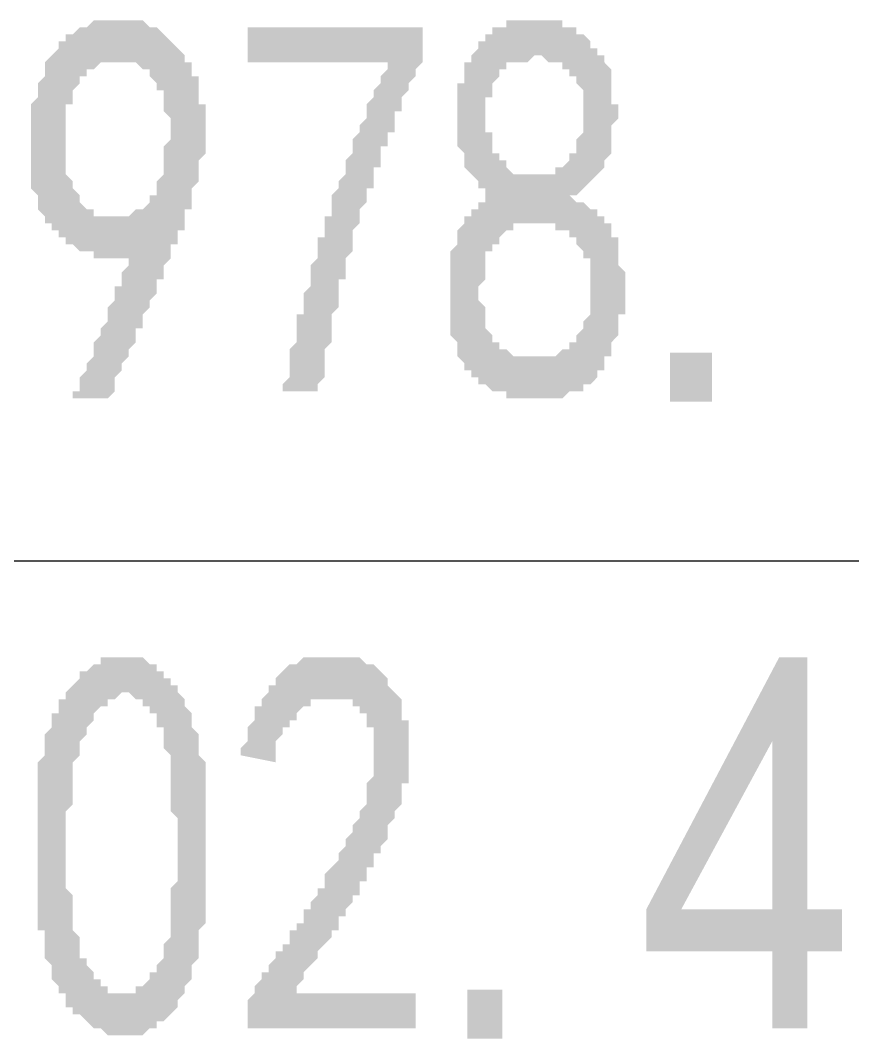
# Model space of a CAD drawing. Header units: millimetres. Extents: x 6156 to 7119, y 3162 to 3647.
# Drawn here: x 7019.28 to 7026.84, y 3537.72 to 3546.96 of the extents above; entities that cross this region are included whole.
import ezdxf

# ---------------------------------------------------------------- set-up
doc = ezdxf.new("R2010")
doc.units = ezdxf.units.MM
doc.layers.add('图层1', color=7, linetype='Continuous')

msp = doc.modelspace()

# ---------------------------------------------------------------- hatches: boundary and pattern name
at = {"layer": '图层1', "transparency": 33554559}
h = msp.add_hatch(color=256, dxfattribs=at)
h.paths.add_polyline_path([(7019.7595, 3543.5314), (7019.7595, 3543.5949), (7019.823, 3543.5949), (7019.823, 3543.6584), (7019.823, 3543.7219), (7019.8865, 3543.7854), (7019.8865, 3543.7854), (7019.8865, 3543.8489), (7019.95, 3543.9124), (7019.95, 3543.9759), (7019.95, 3543.9759), (7019.95, 3544.0393), (7020.0135, 3544.1028), (7020.0135, 3544.1028), (7020.0135, 3544.1663), (7020.077, 3544.2298), (7020.077, 3544.2933), (7020.077, 3544.2933), (7020.077, 3544.3568), (7020.1405, 3544.4203), (7020.1405, 3544.4203), (7020.1405, 3544.4838), (7020.1405, 3544.5473), (7020.204, 3544.5473), (7020.204, 3544.6108), (7020.204, 3544.6743), (7020.204, 3544.6743), (7020.2675, 3544.7378), (7020.2675, 3544.7378), (7020.2675, 3544.8013), (7020.2675, 3544.8648), (7020.2675, 3544.8013), (7020.204, 3544.8013), (7020.1405, 3544.8013), (7020.1405, 3544.8013), (7020.077, 3544.8013), (7020.077, 3544.8013), (7020.0135, 3544.8013), (7019.95, 3544.8013), (7019.95, 3544.8648), (7019.8865, 3544.8648), (7019.8865, 3544.8648), (7019.823, 3544.8648), (7019.823, 3544.8648), (7019.7595, 3544.9283), (7019.7595, 3544.9283), (7019.696, 3544.9283), (7019.696, 3544.9918), (7019.696, 3544.9918), (7019.6325, 3544.9918), (7019.6325, 3545.0553), (7019.569, 3545.0553), (7019.569, 3545.1188), (7019.5056, 3545.1188), (7019.5056, 3545.1823), (7019.5056, 3545.1823), (7019.4421, 3545.2458), (7019.4421, 3545.3093), (7019.4421, 3545.3093), (7019.4421, 3545.3728), (7019.3786, 3545.4363), (7019.3786, 3545.4363), (7019.3786, 3545.4998), (7019.3786, 3545.4998), (7019.3786, 3545.5633), (7019.3786, 3545.6267), (7019.3786, 3545.6902), (7019.3786, 3545.7537), (7019.3786, 3545.8172), (7019.3786, 3545.8172), (7019.3786, 3545.8807), (7019.3786, 3545.9442), (7019.3786, 3546.0077), (7019.3786, 3546.0077), (7019.3786, 3546.0712), (7019.3786, 3546.1347), (7019.3786, 3546.1982), (7019.3786, 3546.1982), (7019.3786, 3546.1982), (7019.4421, 3546.2617), (7019.4421, 3546.3252), (7019.4421, 3546.3887), (7019.4421, 3546.3887), (7019.5056, 3546.4522), (7019.5056, 3546.5157), (7019.5056, 3546.5157), (7019.5056, 3546.5792), (7019.569, 3546.6427), (7019.569, 3546.6427), (7019.6325, 3546.7062), (7019.6325, 3546.7062), (7019.6325, 3546.7697), (7019.696, 3546.7697), (7019.696, 3546.8332), (7019.7595, 3546.8332), (7019.7595, 3546.8332), (7019.823, 3546.8967), (7019.823, 3546.8967), (7019.8865, 3546.8967), (7019.8865, 3546.8967), (7019.95, 3546.9602), (7020.0135, 3546.9602), (7020.0135, 3546.9602), (7020.077, 3546.9602), (7020.077, 3546.9602), (7020.1405, 3546.9602), (7020.1405, 3546.9602), (7020.204, 3546.9602), (7020.204, 3546.9602), (7020.2675, 3546.9602), (7020.331, 3546.9602), (7020.331, 3546.9602), (7020.3945, 3546.9602), (7020.3945, 3546.9602), (7020.458, 3546.8967), (7020.458, 3546.8967), (7020.5215, 3546.8967), (7020.5215, 3546.8967), (7020.585, 3546.8332), (7020.585, 3546.8332), (7020.6485, 3546.7697), (7020.6485, 3546.7697), (7020.712, 3546.7062), (7020.712, 3546.7062), (7020.7755, 3546.6427), (7020.7755, 3546.6427), (7020.7755, 3546.5792), (7020.839, 3546.5792), (7020.839, 3546.5157), (7020.839, 3546.4522), (7020.9025, 3546.4522), (7020.9025, 3546.3887), (7020.9025, 3546.3252), (7020.9025, 3546.3252), (7020.9025, 3546.2617), (7020.9025, 3546.1982), (7020.966, 3546.1982), (7020.966, 3546.1347), (7020.966, 3546.0712), (7020.966, 3546.0077), (7020.966, 3545.9442), (7020.966, 3545.9442), (7020.966, 3545.8807), (7020.966, 3545.8172), (7020.966, 3545.8172), (7020.966, 3545.7537), (7020.9025, 3545.6902), (7020.9025, 3545.6902), (7020.9025, 3545.6267), (7020.9025, 3545.5633), (7020.9025, 3545.4998), (7020.9025, 3545.4998), (7020.839, 3545.4363), (7020.839, 3545.3728), (7020.839, 3545.3093), (7020.839, 3545.2458), (7020.7755, 3545.2458), (7020.7755, 3545.1823), (7020.7755, 3545.1823), (7020.7755, 3545.1823), (7020.7755, 3545.1188), (7020.7755, 3545.1188), (7020.7755, 3545.0553), (7020.712, 3545.0553), (7020.712, 3545.0553), (7020.712, 3544.9918), (7020.712, 3544.9918), (7020.712, 3544.9283), (7020.6485, 3544.9283), (7020.6485, 3544.8648), (7020.6485, 3544.8013), (7020.6485, 3544.8013), (7020.585, 3544.7378), (7020.585, 3544.7378), (7020.585, 3544.6743), (7020.585, 3544.6108), (7020.5215, 3544.6108), (7020.5215, 3544.5473), (7020.5215, 3544.4838), (7020.458, 3544.4203), (7020.458, 3544.4203), (7020.458, 3544.3568), (7020.3945, 3544.2933), (7020.3945, 3544.2298), (7020.3945, 3544.1663), (7020.331, 3544.1663), (7020.331, 3544.1028), (7020.331, 3544.0393), (7020.2675, 3543.9759), (7020.2675, 3543.9124), (7020.204, 3543.8489), (7020.204, 3543.7854), (7020.1405, 3543.7219), (7020.1405, 3543.6584), (7020.1405, 3543.5949), (7020.077, 3543.5314), (7020.077, 3543.5314)], flags=0)
h.paths.add_polyline_path([(7019.696, 3545.7537), (7019.696, 3545.6902), (7019.696, 3545.6267), (7019.696, 3545.5633), (7019.696, 3545.5633), (7019.7595, 3545.4998), (7019.7595, 3545.4363), (7019.7595, 3545.4363), (7019.823, 3545.3728), (7019.823, 3545.3093), (7019.823, 3545.3093), (7019.8865, 3545.2458), (7019.8865, 3545.2458), (7019.95, 3545.2458), (7019.95, 3545.1823), (7020.0135, 3545.1823), (7020.0135, 3545.1823), (7020.077, 3545.1823), (7020.077, 3545.1823), (7020.1405, 3545.1823), (7020.1405, 3545.1823), (7020.204, 3545.1823), (7020.204, 3545.1823), (7020.2675, 3545.1823), (7020.2675, 3545.1823), (7020.331, 3545.2458), (7020.331, 3545.2458), (7020.3945, 3545.2458), (7020.3945, 3545.2458), (7020.458, 3545.3093), (7020.458, 3545.3093), (7020.458, 3545.3728), (7020.5215, 3545.3728), (7020.5215, 3545.4363), (7020.5215, 3545.4998), (7020.585, 3545.5633), (7020.585, 3545.5633), (7020.585, 3545.6267), (7020.585, 3545.6902), (7020.585, 3545.6902), (7020.585, 3545.7537), (7020.585, 3545.8172), (7020.6485, 3545.8807), (7020.6485, 3545.9442), (7020.6485, 3545.9442), (7020.6485, 3546.0077), (7020.6485, 3546.0712), (7020.585, 3546.1347), (7020.585, 3546.1347), (7020.585, 3546.1982), (7020.585, 3546.1982), (7020.585, 3546.2617), (7020.585, 3546.3252), (7020.5215, 3546.3252), (7020.5215, 3546.3887), (7020.5215, 3546.3887), (7020.458, 3546.4522), (7020.458, 3546.4522), (7020.458, 3546.5157), (7020.3945, 3546.5157), (7020.3945, 3546.5157), (7020.331, 3546.5792), (7020.2675, 3546.5792), (7020.2675, 3546.5792), (7020.204, 3546.5792), (7020.204, 3546.5792), (7020.204, 3546.5792), (7020.1405, 3546.5792), (7020.1405, 3546.5792), (7020.077, 3546.5792), (7020.077, 3546.5792), (7020.0135, 3546.5792), (7019.95, 3546.5157), (7019.95, 3546.5157), (7019.95, 3546.5157), (7019.8865, 3546.5157), (7019.8865, 3546.4522), (7019.823, 3546.4522), (7019.823, 3546.3887), (7019.823, 3546.3887), (7019.7595, 3546.3252), (7019.7595, 3546.2617), (7019.7595, 3546.1982), (7019.7595, 3546.1982), (7019.696, 3546.1982), (7019.696, 3546.1347), (7019.696, 3546.0712), (7019.696, 3546.0077), (7019.696, 3546.0077), (7019.696, 3545.9442), (7019.696, 3545.8807), (7019.696, 3545.8172), (7019.696, 3545.8172), (7019.696, 3545.7537), (7019.696, 3545.7537)], flags=0)
h = msp.add_hatch(color=256, dxfattribs=at)
h.paths.add_polyline_path([(7023.1885, 3544.5474), (7023.1885, 3544.6109), (7023.1885, 3544.6109), (7023.1885, 3544.6744), (7023.1885, 3544.7379), (7023.1885, 3544.8014), (7023.1885, 3544.8649), (7023.1885, 3544.8649), (7023.2519, 3544.9284), (7023.2519, 3544.9919), (7023.2519, 3544.9919), (7023.2519, 3545.0554), (7023.3154, 3545.1189), (7023.3154, 3545.1189), (7023.3154, 3545.1824), (7023.3789, 3545.1824), (7023.3789, 3545.2459), (7023.4424, 3545.2459), (7023.4424, 3545.3094), (7023.5059, 3545.3094), (7023.5059, 3545.3729), (7023.5694, 3545.3729), (7023.5059, 3545.3729), (7023.5059, 3545.4363), (7023.4424, 3545.4363), (7023.4424, 3545.4998), (7023.3789, 3545.5633), (7023.3789, 3545.5633), (7023.3154, 3545.6268), (7023.3154, 3545.6268), (7023.3154, 3545.6903), (7023.3154, 3545.6903), (7023.3154, 3545.7538), (7023.3154, 3545.7538), (7023.2519, 3545.8173), (7023.2519, 3545.8808), (7023.2519, 3545.9443), (7023.2519, 3545.9443), (7023.2519, 3546.0078), (7023.2519, 3546.0713), (7023.2519, 3546.1348), (7023.2519, 3546.1983), (7023.2519, 3546.1983), (7023.2519, 3546.2618), (7023.2519, 3546.3253), (7023.2519, 3546.3888), (7023.3154, 3546.3888), (7023.3154, 3546.4523), (7023.3154, 3546.4523), (7023.3154, 3546.5158), (7023.3154, 3546.5793), (7023.3789, 3546.5793), (7023.3789, 3546.6428), (7023.4424, 3546.7063), (7023.4424, 3546.7063), (7023.4424, 3546.7063), (7023.4424, 3546.7698), (7023.5059, 3546.7698), (7023.5059, 3546.8333), (7023.5694, 3546.8333), (7023.5694, 3546.8968), (7023.6329, 3546.8968), (7023.6329, 3546.8968), (7023.6964, 3546.8968), (7023.6964, 3546.9603), (7023.7599, 3546.9603), (7023.7599, 3546.9603), (7023.8234, 3546.9603), (7023.8869, 3546.9603), (7023.8869, 3546.9603), (7023.9504, 3546.9603), (7023.9504, 3546.9603), (7024.0139, 3546.9603), (7024.0139, 3546.9603), (7024.0774, 3546.9603), (7024.0774, 3546.9603), (7024.1409, 3546.9603), (7024.2044, 3546.9603), (7024.2044, 3546.8968), (7024.2044, 3546.8968), (7024.2679, 3546.8968), (7024.2679, 3546.8968), (7024.3314, 3546.8968), (7024.3314, 3546.8333), (7024.3949, 3546.8333), (7024.3949, 3546.8333), (7024.4584, 3546.7698), (7024.4584, 3546.7698), (7024.4584, 3546.7063), (7024.5219, 3546.7063), (7024.5219, 3546.6428), (7024.5854, 3546.6428), (7024.5854, 3546.5793), (7024.5854, 3546.5793), (7024.6489, 3546.5158), (7024.6489, 3546.4523), (7024.6489, 3546.3888), (7024.6489, 3546.3888), (7024.6489, 3546.3253), (7024.6489, 3546.3253), (7024.6489, 3546.2618), (7024.6489, 3546.1983), (7024.7124, 3546.1983), (7024.7124, 3546.1348), (7024.7124, 3546.0713), (7024.6489, 3546.0078), (7024.6489, 3545.9443), (7024.6489, 3545.9443), (7024.6489, 3545.8808), (7024.6489, 3545.8173), (7024.6489, 3545.8173), (7024.6489, 3545.7538), (7024.5854, 3545.6903), (7024.5854, 3545.6903), (7024.5854, 3545.6268), (7024.5854, 3545.6268), (7024.5219, 3545.5633), (7024.5219, 3545.5633), (7024.4584, 3545.4998), (7024.4584, 3545.4998), (7024.3949, 3545.4363), (7024.3949, 3545.4363), (7024.3314, 3545.3729), (7024.3314, 3545.3729), (7024.2679, 3545.3729), (7024.3314, 3545.3094), (7024.3949, 3545.3094), (7024.3949, 3545.3094), (7024.4584, 3545.2459), (7024.4584, 3545.2459), (7024.5219, 3545.2459), (7024.5219, 3545.1824), (7024.5854, 3545.1824), (7024.5854, 3545.1189), (7024.6489, 3545.1189), (7024.6489, 3545.0554), (7024.6489, 3545.0554), (7024.6489, 3544.9919), (7024.7124, 3544.9919), (7024.7124, 3544.9284), (7024.7124, 3544.8649), (7024.7124, 3544.8649), (7024.7124, 3544.8014), (7024.7124, 3544.7379), (7024.7759, 3544.6744), (7024.7759, 3544.6744), (7024.7759, 3544.6109), (7024.7759, 3544.5474), (7024.7759, 3544.4839), (7024.7759, 3544.4204), (7024.7759, 3544.3569), (7024.7759, 3544.2934), (7024.7124, 3544.2934), (7024.7124, 3544.2299), (7024.7124, 3544.1664), (7024.7124, 3544.1664), (7024.7124, 3544.1029), (7024.7124, 3544.1029), (7024.6489, 3544.0394), (7024.6489, 3543.9759), (7024.6489, 3543.9124), (7024.5854, 3543.9124), (7024.5854, 3543.8489), (7024.5854, 3543.7854), (7024.5219, 3543.7854), (7024.5219, 3543.7854), (7024.5219, 3543.722), (7024.5219, 3543.722), (7024.4584, 3543.6585), (7024.4584, 3543.6585), (7024.3949, 3543.6585), (7024.3949, 3543.595), (7024.3314, 3543.595), (7024.2679, 3543.595), (7024.2679, 3543.595), (7024.2044, 3543.5315), (7024.2044, 3543.5315), (7024.1409, 3543.5315), (7024.1409, 3543.5315), (7024.0774, 3543.5315), (7024.0139, 3543.5315), (7024.0139, 3543.5315), (7023.9504, 3543.5315), (7023.9504, 3543.5315), (7023.8869, 3543.5315), (7023.8234, 3543.5315), (7023.8234, 3543.5315), (7023.7599, 3543.5315), (7023.7599, 3543.5315), (7023.6964, 3543.5315), (7023.6964, 3543.595), (7023.6329, 3543.595), (7023.6329, 3543.595), (7023.6329, 3543.595), (7023.5694, 3543.595), (7023.5059, 3543.6585), (7023.5059, 3543.6585), (7023.4424, 3543.6585), (7023.4424, 3543.722), (7023.3789, 3543.722), (7023.3789, 3543.7854), (7023.3154, 3543.7854), (7023.3154, 3543.7854), (7023.3154, 3543.8489), (7023.3154, 3543.8489), (7023.2519, 3543.9124), (7023.2519, 3543.9759), (7023.2519, 3543.9759), (7023.2519, 3544.0394), (7023.1885, 3544.1029), (7023.1885, 3544.1029), (7023.1885, 3544.1664), (7023.1885, 3544.2299), (7023.1885, 3544.2934), (7023.1885, 3544.2934), (7023.1885, 3544.3569), (7023.1885, 3544.4204), (7023.1885, 3544.4839), (7023.1885, 3544.5474), (7023.1885, 3544.5474)], flags=0)
h.paths.add_polyline_path([(7023.4424, 3544.5474), (7023.4424, 3544.4839), (7023.4424, 3544.4839), (7023.4424, 3544.4204), (7023.5059, 3544.3569), (7023.5059, 3544.2934), (7023.5059, 3544.2934), (7023.5059, 3544.2299), (7023.5059, 3544.1664), (7023.5059, 3544.1664), (7023.5694, 3544.1029), (7023.5694, 3544.1029), (7023.5694, 3544.0394), (7023.6329, 3544.0394), (7023.6329, 3543.9759), (7023.6964, 3543.9759), (7023.6964, 3543.9759), (7023.7599, 3543.9124), (7023.7599, 3543.9124), (7023.8234, 3543.9124), (7023.8234, 3543.9124), (7023.8869, 3543.9124), (7023.8869, 3543.9124), (7023.9504, 3543.9124), (7024.0139, 3543.9124), (7024.0139, 3543.9124), (7024.0774, 3543.9124), (7024.0774, 3543.9124), (7024.1409, 3543.9124), (7024.2044, 3543.9759), (7024.2044, 3543.9759), (7024.2679, 3543.9759), (7024.2679, 3544.0394), (7024.3314, 3544.0394), (7024.3314, 3544.1029), (7024.3314, 3544.1029), (7024.3949, 3544.1664), (7024.3949, 3544.1664), (7024.3949, 3544.2299), (7024.3949, 3544.2299), (7024.4584, 3544.2934), (7024.4584, 3544.3569), (7024.4584, 3544.4204), (7024.4584, 3544.4839), (7024.4584, 3544.4839), (7024.4584, 3544.5474), (7024.4584, 3544.6109), (7024.4584, 3544.6744), (7024.4584, 3544.6744), (7024.4584, 3544.7379), (7024.4584, 3544.8014), (7024.3949, 3544.8014), (7024.3949, 3544.8649), (7024.3949, 3544.8649), (7024.3314, 3544.9284), (7024.3314, 3544.9919), (7024.2679, 3544.9919), (7024.2679, 3544.9919), (7024.2679, 3545.0554), (7024.2044, 3545.0554), (7024.1409, 3545.0554), (7024.1409, 3545.1189), (7024.0774, 3545.1189), (7024.0774, 3545.1189), (7024.0139, 3545.1189), (7024.0139, 3545.1189), (7023.9504, 3545.1189), (7023.8869, 3545.1189), (7023.8869, 3545.1189), (7023.8869, 3545.1189), (7023.8234, 3545.1189), (7023.8234, 3545.1189), (7023.7599, 3545.1189), (7023.7599, 3545.0554), (7023.6964, 3545.0554), (7023.6964, 3545.0554), (7023.6329, 3544.9919), (7023.6329, 3544.9919), (7023.6329, 3544.9284), (7023.5694, 3544.9284), (7023.5694, 3544.8649), (7023.5059, 3544.8649), (7023.5059, 3544.8014), (7023.5059, 3544.7379), (7023.5059, 3544.7379), (7023.5059, 3544.6744), (7023.5059, 3544.6109), (7023.4424, 3544.5474), (7023.4424, 3544.5474)], flags=0)
h.paths.add_polyline_path([(7023.5059, 3546.0713), (7023.5059, 3546.0713), (7023.5059, 3546.0078), (7023.5059, 3545.9443), (7023.5694, 3545.9443), (7023.5694, 3545.8808), (7023.5694, 3545.8173), (7023.5694, 3545.7538), (7023.6329, 3545.7538), (7023.6329, 3545.7538), (7023.6329, 3545.6903), (7023.6964, 3545.6903), (7023.6964, 3545.6268), (7023.6964, 3545.6268), (7023.7599, 3545.5633), (7023.7599, 3545.5633), (7023.8234, 3545.5633), (7023.8869, 3545.5633), (7023.8869, 3545.5633), (7023.9504, 3545.5633), (7024.0139, 3545.5633), (7024.0139, 3545.5633), (7024.0774, 3545.5633), (7024.0774, 3545.5633), (7024.1409, 3545.5633), (7024.1409, 3545.6268), (7024.2044, 3545.6268), (7024.2044, 3545.6268), (7024.2679, 3545.6903), (7024.2679, 3545.6903), (7024.2679, 3545.7538), (7024.3314, 3545.7538), (7024.3314, 3545.8173), (7024.3314, 3545.8173), (7024.3314, 3545.8808), (7024.3949, 3545.9443), (7024.3949, 3546.0078), (7024.3949, 3546.0078), (7024.3949, 3546.0713), (7024.3949, 3546.1348), (7024.3949, 3546.1348), (7024.3949, 3546.1983), (7024.3949, 3546.2618), (7024.3949, 3546.3253), (7024.3314, 3546.3888), (7024.3314, 3546.3888), (7024.3314, 3546.4523), (7024.2679, 3546.4523), (7024.2679, 3546.5158), (7024.2679, 3546.5158), (7024.2044, 3546.5158), (7024.2044, 3546.5793), (7024.1409, 3546.5793), (7024.1409, 3546.5793), (7024.0774, 3546.5793), (7024.0774, 3546.5793), (7024.0139, 3546.6428), (7023.9504, 3546.6428), (7023.9504, 3546.6428), (7023.8869, 3546.5793), (7023.8869, 3546.5793), (7023.8234, 3546.5793), (7023.7599, 3546.5793), (7023.7599, 3546.5793), (7023.6964, 3546.5793), (7023.6964, 3546.5158), (7023.6329, 3546.5158), (7023.6329, 3546.5158), (7023.6329, 3546.4523), (7023.6329, 3546.4523), (7023.5694, 3546.3888), (7023.5694, 3546.3888), (7023.5694, 3546.3253), (7023.5694, 3546.2618), (7023.5059, 3546.2618), (7023.5059, 3546.1983), (7023.5059, 3546.1348), (7023.5059, 3546.0713)], flags=0)
for points in [[(7021.6645, 3543.5949), (7021.6645, 3543.6584), (7021.6645, 3543.6584), (7021.728, 3543.7218), (7021.728, 3543.7853), (7021.728, 3543.7853), (7021.728, 3543.8488), (7021.728, 3543.9123), (7021.728, 3543.9758), (7021.728, 3543.9758), (7021.7915, 3544.0393), (7021.7915, 3544.1028), (7021.7915, 3544.1663), (7021.7915, 3544.1663), (7021.7915, 3544.2298), (7021.7915, 3544.2933), (7021.8549, 3544.2933), (7021.8549, 3544.3568), (7021.8549, 3544.4203), (7021.8549, 3544.4838), (7021.8549, 3544.4838), (7021.9184, 3544.5473), (7021.9184, 3544.6108), (7021.9184, 3544.6743), (7021.9184, 3544.6743), (7021.9184, 3544.7378), (7021.9819, 3544.8013), (7021.9819, 3544.8013), (7021.9819, 3544.8648), (7021.9819, 3544.9283), (7021.9819, 3544.9918), (7022.0454, 3544.9918), (7022.0454, 3545.0553), (7022.0454, 3545.1188), (7022.0454, 3545.1823), (7022.1089, 3545.1823), (7022.1089, 3545.2458), (7022.1089, 3545.3092), (7022.1089, 3545.3092), (7022.1089, 3545.3727), (7022.1724, 3545.4362), (7022.1724, 3545.4997), (7022.1724, 3545.4997), (7022.2359, 3545.5632), (7022.2359, 3545.6267), (7022.2359, 3545.6267), (7022.2359, 3545.6902), (7022.2994, 3545.7537), (7022.2994, 3545.8172), (7022.2994, 3545.8172), (7022.2994, 3545.8807), (7022.3629, 3545.9442), (7022.3629, 3546.0077), (7022.3629, 3546.0077), (7022.4264, 3546.0712), (7022.4264, 3546.1347), (7022.4264, 3546.1347), (7022.4264, 3546.1982), (7022.4899, 3546.2617), (7022.4899, 3546.3252), (7022.4899, 3546.3252), (7022.5534, 3546.3887), (7022.5534, 3546.4522), (7022.5534, 3546.4522), (7022.6169, 3546.5157), (7022.6169, 3546.5792), (7021.347, 3546.5792), (7021.347, 3546.8966), (7022.9344, 3546.8966), (7022.9344, 3546.5792), (7022.8709, 3546.5157), (7022.8709, 3546.4522), (7022.8709, 3546.4522), (7022.8074, 3546.3887), (7022.8074, 3546.3252), (7022.8074, 3546.3252), (7022.7439, 3546.2617), (7022.7439, 3546.1982), (7022.7439, 3546.1347), (7022.6804, 3546.1347), (7022.6804, 3546.0712), (7022.6804, 3546.0077), (7022.6804, 3545.9442), (7022.6169, 3545.9442), (7022.6169, 3545.8807), (7022.6169, 3545.8172), (7022.5534, 3545.8172), (7022.5534, 3545.7537), (7022.5534, 3545.6902), (7022.5534, 3545.6267), (7022.4899, 3545.6267), (7022.4899, 3545.5632), (7022.4899, 3545.4997), (7022.4899, 3545.4362), (7022.4264, 3545.4362), (7022.4264, 3545.3727), (7022.4264, 3545.3092), (7022.4264, 3545.3092), (7022.3629, 3545.2458), (7022.3629, 3545.1823), (7022.3629, 3545.1188), (7022.3629, 3545.1188), (7022.2994, 3545.0553), (7022.2994, 3544.9918), (7022.2994, 3544.9918), (7022.2994, 3544.9283), (7022.2994, 3544.8648), (7022.2359, 3544.8013), (7022.2359, 3544.8013), (7022.2359, 3544.7378), (7022.2359, 3544.6743), (7022.2359, 3544.6108), (7022.1724, 3544.6108), (7022.1724, 3544.5473), (7022.1724, 3544.4838), (7022.1724, 3544.4838), (7022.1724, 3544.4203), (7022.1724, 3544.3568), (7022.1089, 3544.2933), (7022.1089, 3544.2933), (7022.1089, 3544.2298), (7022.1089, 3544.1663), (7022.1089, 3544.1028), (7022.1089, 3544.1028), (7022.1089, 3544.0393), (7022.0454, 3543.9758), (7022.0454, 3543.9758), (7022.0454, 3543.9123), (7022.0454, 3543.8488), (7022.0454, 3543.7853), (7022.0454, 3543.7853), (7022.0454, 3543.7218), (7021.9819, 3543.6584), (7021.9819, 3543.6584), (7021.9819, 3543.5949), (7021.6645, 3543.5949)], [(7021.347, 3537.88), (7021.347, 3537.9435), (7021.347, 3537.9435), (7021.347, 3538.007), (7021.347, 3538.0705), (7021.4105, 3538.134), (7021.4105, 3538.134), (7021.4105, 3538.1975), (7021.4105, 3538.1975), (7021.474, 3538.261), (7021.474, 3538.3245), (7021.5375, 3538.3245), (7021.5375, 3538.388), (7021.5375, 3538.388), (7021.601, 3538.4515), (7021.601, 3538.4515), (7021.601, 3538.515), (7021.6645, 3538.515), (7021.6645, 3538.515), (7021.6645, 3538.5785), (7021.728, 3538.5785), (7021.728, 3538.6419), (7021.728, 3538.7054), (7021.7915, 3538.7054), (7021.7915, 3538.7689), (7021.855, 3538.7689), (7021.855, 3538.8324), (7021.855, 3538.8959), (7021.9185, 3538.8959), (7021.9185, 3538.9594), (7021.982, 3539.0229), (7021.982, 3539.0864), (7022.0455, 3539.0864), (7022.0455, 3539.1499), (7022.0455, 3539.2134), (7022.109, 3539.2769), (7022.109, 3539.2769), (7022.1724, 3539.3404), (7022.1724, 3539.4039), (7022.2359, 3539.4674), (7022.2359, 3539.4674), (7022.2359, 3539.5309), (7022.2994, 3539.5944), (7022.2994, 3539.5944), (7022.2994, 3539.6579), (7022.3629, 3539.7214), (7022.3629, 3539.7214), (7022.3629, 3539.7849), (7022.3629, 3539.7849), (7022.4264, 3539.8484), (7022.4264, 3539.8484), (7022.4264, 3539.9119), (7022.4264, 3539.9119), (7022.4264, 3539.9754), (7022.4264, 3540.0389), (7022.4899, 3540.1024), (7022.4899, 3540.1024), (7022.4899, 3540.1659), (7022.4899, 3540.2293), (7022.4899, 3540.2928), (7022.4899, 3540.2928), (7022.4899, 3540.3563), (7022.4899, 3540.4198), (7022.4899, 3540.4198), (7022.4899, 3540.4833), (7022.4899, 3540.5468), (7022.4264, 3540.5468), (7022.4264, 3540.6103), (7022.4264, 3540.6738), (7022.3629, 3540.6738), (7022.3629, 3540.7373), (7022.3629, 3540.7373), (7022.2994, 3540.7373), (7022.2994, 3540.8008), (7022.2359, 3540.8008), (7022.2359, 3540.8008), (7022.1724, 3540.8008), (7022.1724, 3540.8008), (7022.109, 3540.8008), (7022.109, 3540.8008), (7022.0455, 3540.8008), (7022.0455, 3540.8008), (7021.982, 3540.8008), (7021.9185, 3540.8008), (7021.9185, 3540.7373), (7021.855, 3540.7373), (7021.855, 3540.7373), (7021.7915, 3540.6738), (7021.7915, 3540.6738), (7021.7915, 3540.6103), (7021.728, 3540.6103), (7021.728, 3540.5468), (7021.6645, 3540.5468), (7021.6645, 3540.4833), (7021.6645, 3540.4833), (7021.601, 3540.4198), (7021.601, 3540.3563), (7021.601, 3540.3563), (7021.601, 3540.2928), (7021.601, 3540.2293), (7021.2835, 3540.2928), (7021.2835, 3540.3563), (7021.347, 3540.4198), (7021.347, 3540.4833), (7021.347, 3540.5468), (7021.347, 3540.5468), (7021.4105, 3540.6103), (7021.4105, 3540.6738), (7021.4105, 3540.7373), (7021.474, 3540.7373), (7021.474, 3540.8008), (7021.474, 3540.8008), (7021.5375, 3540.8643), (7021.5375, 3540.8643), (7021.5375, 3540.9278), (7021.601, 3540.9278), (7021.601, 3540.9913), (7021.601, 3540.9913), (7021.601, 3540.9913), (7021.6645, 3541.0548), (7021.6645, 3541.0548), (7021.728, 3541.1183), (7021.728, 3541.1183), (7021.7915, 3541.1183), (7021.7915, 3541.1183), (7021.855, 3541.1818), (7021.9185, 3541.1818), (7021.9185, 3541.1818), (7021.982, 3541.1818), (7021.982, 3541.1818), (7022.0455, 3541.1818), (7022.0455, 3541.1818), (7022.109, 3541.1818), (7022.1724, 3541.1818), (7022.1724, 3541.1818), (7022.2359, 3541.1818), (7022.2359, 3541.1818), (7022.2994, 3541.1818), (7022.2994, 3541.1818), (7022.2994, 3541.1818), (7022.3629, 3541.1818), (7022.3629, 3541.1818), (7022.4264, 3541.1183), (7022.4899, 3541.1183), (7022.4899, 3541.1183), (7022.5534, 3541.0548), (7022.5534, 3541.0548), (7022.5534, 3541.0548), (7022.6169, 3540.9913), (7022.6169, 3540.9913), (7022.6169, 3540.9278), (7022.6804, 3540.8643), (7022.6804, 3540.8643), (7022.7439, 3540.8008), (7022.7439, 3540.7373), (7022.7439, 3540.7373), (7022.7439, 3540.6738), (7022.7439, 3540.6103), (7022.8074, 3540.6103), (7022.8074, 3540.5468), (7022.8074, 3540.4833), (7022.8074, 3540.4833), (7022.8074, 3540.4198), (7022.8074, 3540.3563), (7022.8074, 3540.2928), (7022.8074, 3540.2293), (7022.8074, 3540.2293), (7022.8074, 3540.1659), (7022.8074, 3540.1659), (7022.8074, 3540.1024), (7022.8074, 3540.0389), (7022.7439, 3540.0389), (7022.7439, 3539.9754), (7022.7439, 3539.9119), (7022.7439, 3539.8484), (7022.7439, 3539.8484), (7022.6804, 3539.7849), (7022.6804, 3539.7214), (7022.6804, 3539.7214), (7022.6169, 3539.6579), (7022.6169, 3539.5944), (7022.6169, 3539.5309), (7022.5534, 3539.4674), (7022.5534, 3539.4674), (7022.5534, 3539.4674), (7022.5534, 3539.4674), (7022.5534, 3539.4039), (7022.4899, 3539.4039), (7022.4899, 3539.3404), (7022.4899, 3539.3404), (7022.4899, 3539.2769), (7022.4264, 3539.2769), (7022.4264, 3539.2134), (7022.4264, 3539.2134), (7022.4264, 3539.1499), (7022.3629, 3539.1499), (7022.3629, 3539.0864), (7022.3629, 3539.0229), (7022.2994, 3539.0229), (7022.2994, 3538.9594), (7022.2994, 3538.9594), (7022.2359, 3538.8959), (7022.2359, 3538.8324), (7022.1724, 3538.8324), (7022.1724, 3538.7689), (7022.1724, 3538.7054), (7022.109, 3538.7054), (7022.109, 3538.6419), (7022.0455, 3538.5785), (7022.0455, 3538.5785), (7021.982, 3538.515), (7021.982, 3538.4515), (7021.9185, 3538.388), (7021.9185, 3538.388), (7021.855, 3538.3245), (7021.855, 3538.261), (7021.7915, 3538.1975), (7021.7915, 3538.134), (7021.7915, 3538.134), (7022.8709, 3538.134), (7022.8709, 3537.8165), (7021.347, 3537.8165)]]:
    msp.add_hatch(color=256, dxfattribs=at).paths.add_polyline_path(points)
h = msp.add_hatch(color=256, dxfattribs=at)
h.paths.add_polyline_path([(7019.442, 3539.658), (7019.442, 3539.7215), (7019.442, 3539.785), (7019.442, 3539.8485), (7019.442, 3539.912), (7019.442, 3539.9755), (7019.442, 3540.0389), (7019.442, 3540.1024), (7019.442, 3540.1024), (7019.442, 3540.1659), (7019.442, 3540.2294), (7019.5055, 3540.2929), (7019.5055, 3540.2929), (7019.5055, 3540.3564), (7019.5055, 3540.4199), (7019.5055, 3540.4199), (7019.5055, 3540.4834), (7019.5055, 3540.4834), (7019.569, 3540.5469), (7019.569, 3540.6104), (7019.569, 3540.6739), (7019.6325, 3540.6739), (7019.6325, 3540.7374), (7019.6325, 3540.8009), (7019.696, 3540.8009), (7019.696, 3540.8644), (7019.696, 3540.8644), (7019.7595, 3540.9279), (7019.7595, 3540.9279), (7019.823, 3540.9914), (7019.823, 3540.9914), (7019.823, 3541.0549), (7019.8865, 3541.0549), (7019.8865, 3541.0549), (7019.95, 3541.1184), (7019.95, 3541.1184), (7020.0135, 3541.1184), (7020.0135, 3541.1819), (7020.077, 3541.1819), (7020.077, 3541.1819), (7020.1404, 3541.1819), (7020.1404, 3541.1819), (7020.2039, 3541.1819), (7020.2674, 3541.1819), (7020.2674, 3541.1819), (7020.3309, 3541.1819), (7020.3309, 3541.1819), (7020.3944, 3541.1819), (7020.3944, 3541.1819), (7020.4579, 3541.1184), (7020.4579, 3541.1184), (7020.5214, 3541.1184), (7020.5214, 3541.0549), (7020.5849, 3541.0549), (7020.5849, 3540.9914), (7020.6484, 3540.9914), (7020.6484, 3540.9279), (7020.7119, 3540.9279), (7020.7119, 3540.8644), (7020.7119, 3540.8644), (7020.7754, 3540.8009), (7020.7754, 3540.8009), (7020.7754, 3540.7374), (7020.8389, 3540.6739), (7020.8389, 3540.6739), (7020.8389, 3540.6104), (7020.8389, 3540.5469), (7020.9024, 3540.4834), (7020.9024, 3540.4834), (7020.9024, 3540.4199), (7020.9024, 3540.3564), (7020.9024, 3540.2929), (7020.9024, 3540.2929), (7020.9659, 3540.2294), (7020.9659, 3540.1659), (7020.9659, 3540.1659), (7020.9659, 3540.1024), (7020.9659, 3540.0389), (7020.9659, 3540.0389), (7020.9659, 3539.9755), (7020.9659, 3539.912), (7020.9659, 3539.8485), (7020.9659, 3539.8485), (7020.9659, 3539.785), (7020.9659, 3539.7215), (7020.9659, 3539.658), (7020.9659, 3539.5945), (7020.9659, 3539.5945), (7020.9659, 3539.531), (7020.9659, 3539.4675), (7020.9659, 3539.404), (7020.9659, 3539.3405), (7020.9659, 3539.277), (7020.9659, 3539.277), (7020.9659, 3539.2135), (7020.9659, 3539.15), (7020.9659, 3539.0865), (7020.9659, 3539.023), (7020.9659, 3538.9595), (7020.9659, 3538.9595), (7020.9659, 3538.896), (7020.9659, 3538.8325), (7020.9659, 3538.769), (7020.9024, 3538.7055), (7020.9024, 3538.642), (7020.9024, 3538.642), (7020.9024, 3538.5785), (7020.9024, 3538.515), (7020.9024, 3538.515), (7020.9024, 3538.4515), (7020.8389, 3538.3881), (7020.8389, 3538.3881), (7020.8389, 3538.3246), (7020.8389, 3538.2611), (7020.8389, 3538.2611), (7020.7754, 3538.1976), (7020.7754, 3538.1341), (7020.7754, 3538.1341), (7020.7119, 3538.0706), (7020.7119, 3538.0071), (7020.7119, 3538.0071), (7020.6484, 3537.9436), (7020.6484, 3537.9436), (7020.5849, 3537.8801), (7020.5849, 3537.8801), (7020.5214, 3537.8801), (7020.5214, 3537.8166), (7020.4579, 3537.8166), (7020.4579, 3537.8166), (7020.3944, 3537.7531), (7020.3944, 3537.7531), (7020.3309, 3537.7531), (7020.3309, 3537.7531), (7020.2674, 3537.7531), (7020.2674, 3537.7531), (7020.2039, 3537.7531), (7020.1404, 3537.7531), (7020.1404, 3537.7531), (7020.077, 3537.7531), (7020.077, 3537.7531), (7020.0135, 3537.8166), (7020.0135, 3537.8166), (7019.95, 3537.8166), (7019.95, 3537.8166), (7019.8865, 3537.8801), (7019.8865, 3537.8801), (7019.823, 3537.9436), (7019.823, 3537.9436), (7019.7595, 3537.9436), (7019.7595, 3538.0071), (7019.696, 3538.0071), (7019.696, 3538.0706), (7019.696, 3538.1341), (7019.6325, 3538.1341), (7019.6325, 3538.1976), (7019.6325, 3538.1976), (7019.569, 3538.2611), (7019.569, 3538.2611), (7019.569, 3538.3246), (7019.569, 3538.3881), (7019.569, 3538.3881), (7019.5055, 3538.4515), (7019.5055, 3538.515), (7019.5055, 3538.515), (7019.5055, 3538.5785), (7019.5055, 3538.642), (7019.5055, 3538.7055), (7019.442, 3538.7055), (7019.442, 3538.769), (7019.442, 3538.8325), (7019.442, 3538.8325), (7019.442, 3538.896), (7019.442, 3538.9595), (7019.442, 3538.9595), (7019.442, 3539.023), (7019.442, 3539.0865), (7019.442, 3539.0865), (7019.442, 3539.15), (7019.442, 3539.2135), (7019.442, 3539.277), (7019.442, 3539.277), (7019.442, 3539.3405), (7019.442, 3539.404), (7019.442, 3539.4675), (7019.442, 3539.531), (7019.442, 3539.5945), (7019.442, 3539.658), (7019.442, 3539.658)], flags=0)
h.paths.add_polyline_path([(7019.696, 3539.785), (7019.696, 3539.7215), (7019.696, 3539.7215), (7019.696, 3539.658), (7019.696, 3539.5945), (7019.696, 3539.531), (7019.696, 3539.4675), (7019.696, 3539.404), (7019.696, 3539.3405), (7019.696, 3539.3405), (7019.696, 3539.277), (7019.696, 3539.2135), (7019.696, 3539.15), (7019.696, 3539.15), (7019.696, 3539.0865), (7019.7595, 3539.023), (7019.7595, 3538.9595), (7019.7595, 3538.9595), (7019.7595, 3538.896), (7019.7595, 3538.8325), (7019.7595, 3538.8325), (7019.7595, 3538.769), (7019.7595, 3538.7055), (7019.823, 3538.642), (7019.823, 3538.642), (7019.823, 3538.5785), (7019.823, 3538.515), (7019.823, 3538.4515), (7019.8865, 3538.4515), (7019.8865, 3538.3881), (7019.8865, 3538.3881), (7019.95, 3538.3246), (7019.95, 3538.3246), (7019.95, 3538.2611), (7020.0135, 3538.2611), (7020.0135, 3538.2611), (7020.0135, 3538.1976), (7020.077, 3538.1976), (7020.077, 3538.1341), (7020.1404, 3538.1341), (7020.1404, 3538.1341), (7020.2039, 3538.1341), (7020.2674, 3538.1341), (7020.2674, 3538.1341), (7020.3309, 3538.1341), (7020.3309, 3538.1341), (7020.3309, 3538.1976), (7020.3944, 3538.1976), (7020.3944, 3538.1976), (7020.4579, 3538.2611), (7020.4579, 3538.2611), (7020.4579, 3538.3246), (7020.5214, 3538.3246), (7020.5214, 3538.3881), (7020.5214, 3538.3881), (7020.5849, 3538.4515), (7020.5849, 3538.515), (7020.5849, 3538.5785), (7020.5849, 3538.5785), (7020.6484, 3538.642), (7020.6484, 3538.7055), (7020.6484, 3538.769), (7020.6484, 3538.769), (7020.6484, 3538.8325), (7020.6484, 3538.896), (7020.6484, 3538.9595), (7020.6484, 3538.9595), (7020.6484, 3539.023), (7020.6484, 3539.0865), (7020.7119, 3539.15), (7020.7119, 3539.2135), (7020.7119, 3539.2135), (7020.7119, 3539.277), (7020.7119, 3539.3405), (7020.7119, 3539.3405), (7020.7119, 3539.404), (7020.7119, 3539.4675), (7020.7119, 3539.531), (7020.7119, 3539.5945), (7020.7119, 3539.658), (7020.7119, 3539.658), (7020.7119, 3539.7215), (7020.6484, 3539.785), (7020.6484, 3539.8485), (7020.6484, 3539.8485), (7020.6484, 3539.912), (7020.6484, 3539.9755), (7020.6484, 3539.9755), (7020.6484, 3540.0389), (7020.6484, 3540.1024), (7020.6484, 3540.1659), (7020.6484, 3540.2294), (7020.6484, 3540.2294), (7020.6484, 3540.2929), (7020.5849, 3540.3564), (7020.5849, 3540.4199), (7020.5849, 3540.4199), (7020.5849, 3540.4834), (7020.5849, 3540.5469), (7020.5214, 3540.5469), (7020.5214, 3540.5469), (7020.5214, 3540.6104), (7020.5214, 3540.6739), (7020.4579, 3540.6739), (7020.4579, 3540.7374), (7020.3944, 3540.7374), (7020.3944, 3540.8009), (7020.3309, 3540.8009), (7020.3309, 3540.8009), (7020.2674, 3540.8644), (7020.2674, 3540.8644), (7020.2674, 3540.8644), (7020.2039, 3540.8644), (7020.2039, 3540.8644), (7020.1404, 3540.8009), (7020.1404, 3540.8009), (7020.077, 3540.8009), (7020.077, 3540.7374), (7020.0135, 3540.7374), (7020.0135, 3540.7374), (7019.95, 3540.6739), (7019.95, 3540.6104), (7019.95, 3540.6104), (7019.8865, 3540.5469), (7019.8865, 3540.5469), (7019.8865, 3540.4834), (7019.8865, 3540.4834), (7019.823, 3540.4199), (7019.823, 3540.3564), (7019.823, 3540.3564), (7019.823, 3540.2929), (7019.7595, 3540.2294), (7019.7595, 3540.1659), (7019.7595, 3540.1659), (7019.7595, 3540.1024), (7019.7595, 3540.0389), (7019.7595, 3539.9755), (7019.7595, 3539.912), (7019.7595, 3539.8485), (7019.696, 3539.785)], flags=0)
h = msp.add_hatch(color=256, dxfattribs=at)
h.paths.add_polyline_path([(7026.1094, 3538.515), (7024.9665, 3538.515), (7024.9665, 3538.896), (7026.1729, 3541.1818), (7026.4269, 3541.1818), (7026.4269, 3538.896), (7026.7444, 3538.896), (7026.7444, 3538.515), (7026.4269, 3538.515), (7026.4269, 3537.8165), (7026.1094, 3537.8165)], flags=0)
h.paths.add_polyline_path([(7026.1094, 3538.896), (7026.1094, 3540.4199), (7025.2839, 3538.896)], flags=0)

# ---------------------------------------------------------------- linework, layer by layer
at = {"layer": '图层1', "lineweight": -3}
msp.add_line((7033.2595, 3542.0537), (7007.9246, 3542.0537), dxfattribs=at)
at = {"layer": '图层1', "lineweight": -3, "transparency": 33554559}
for points in [[(7025.5628, 3543.5003), (7025.1818, 3543.5003), (7025.5628, 3543.9448), (7025.1818, 3543.9448)], [(7023.6579, 3537.7222), (7023.3404, 3537.7222), (7023.6579, 3538.1667), (7023.3404, 3538.1667)]]:
    msp.add_solid(points, dxfattribs=at)

doc.saveas('drawing.dxf')
